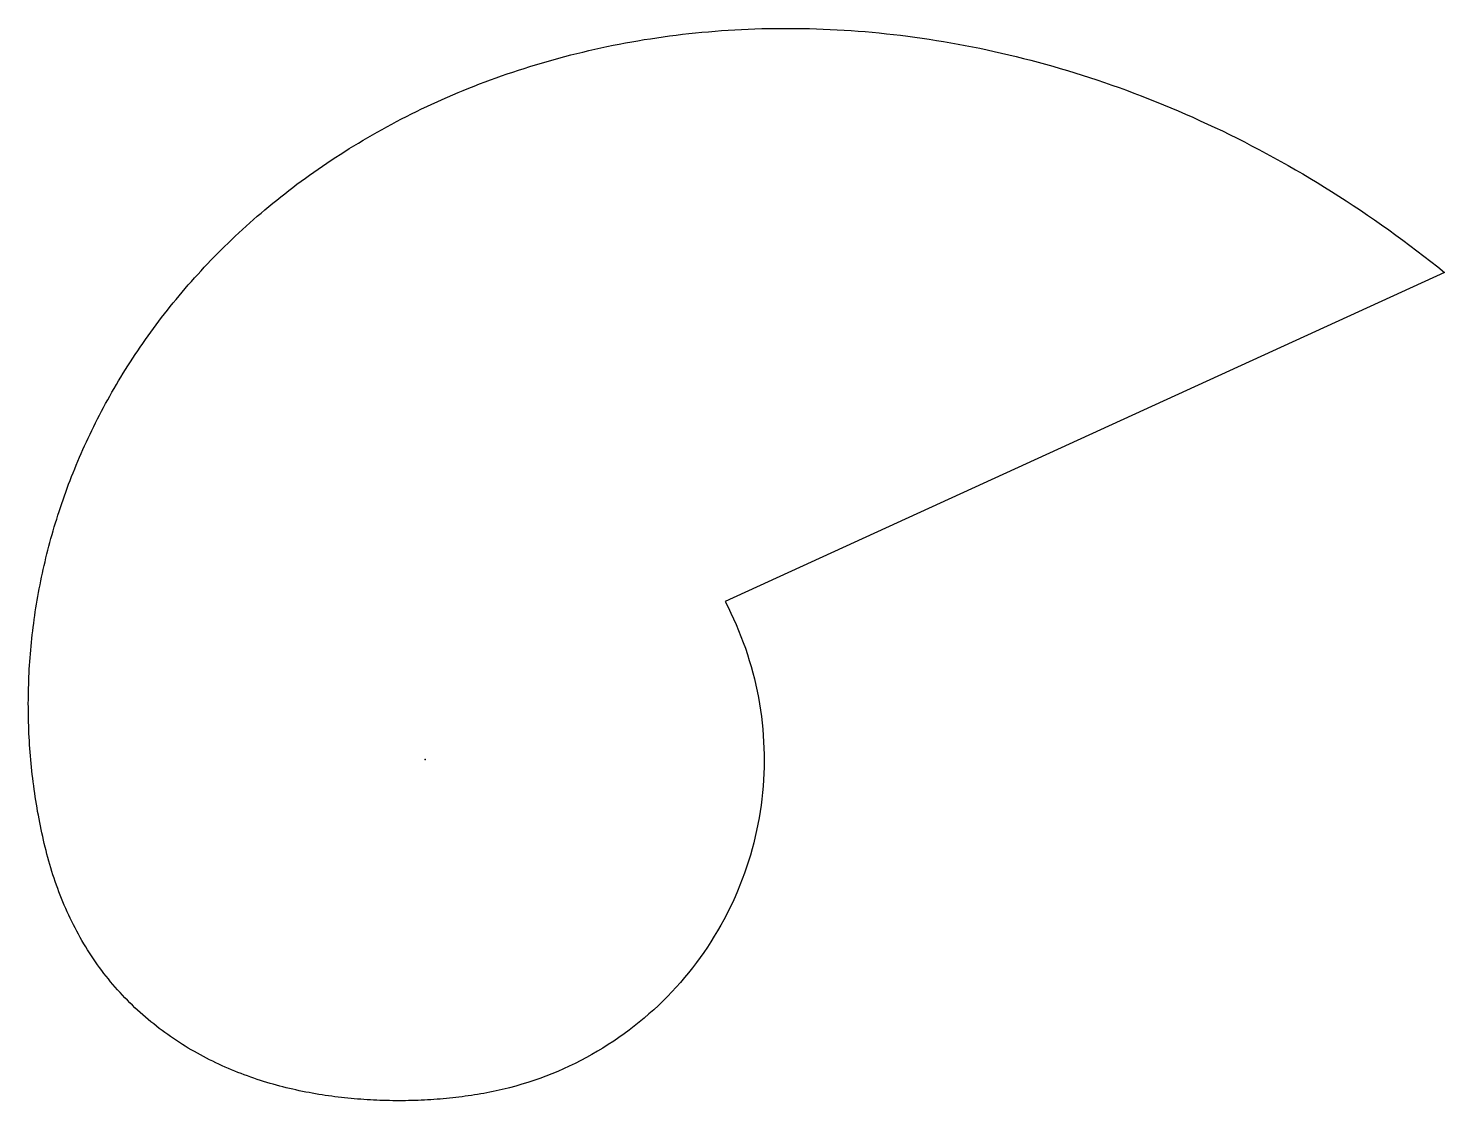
# Model space of a CAD drawing. Header units: millimetres. Extents: x -62 to 160, y -54 to 115.
import ezdxf

# ---------------------------------------------------------------- set-up
doc = ezdxf.new("R2010")
doc.units = ezdxf.units.MM

msp = doc.modelspace()

# ---------------------------------------------------------------- linework, layer by layer
at = {"layer": 'CENTROS'}
msp.add_point((0, 0), dxfattribs=at)
at = {"layer": 'LEVA'}
msp.add_lwpolyline([(-60.67, -9.33), (-60.78, -8.75), (-60.89, -8.17), (-60.99, -7.6), (-61.08, -7.02), (-61.18, -6.44), (-61.27, -5.86), (-61.35, -5.28), (-61.43, -4.7), (-61.51, -4.12), (-61.59, -3.53), (-61.66, -2.95), (-61.73, -2.37), (-61.79, -1.78), (-61.86, -1.2), (-61.91, -0.61), (-61.97, -0.03), (-62.02, 0.56), (-62.07, 1.14), (-62.11, 1.73), (-62.15, 2.32), (-62.19, 2.91), (-62.22, 3.5), (-62.25, 4.09), (-62.27, 4.68), (-62.3, 5.27), (-62.32, 5.86), (-62.33, 6.45), (-62.34, 7.05), (-62.35, 7.64), (-62.35, 8.23), (-62.36, 8.83), (-62.35, 9.42), (-62.35, 10.02), (-62.34, 10.61), (-62.32, 11.21), (-62.3, 11.81), (-62.28, 12.4), (-62.26, 13), (-62.23, 13.6), (-62.2, 14.2), (-62.16, 14.8), (-62.12, 15.39), (-62.08, 15.99), (-62.03, 16.6), (-61.98, 17.2), (-61.92, 17.8), (-61.86, 18.4), (-61.8, 19), (-61.74, 19.6), (-61.67, 20.21), (-61.59, 20.81), (-61.51, 21.41), (-61.43, 22.02), (-61.35, 22.62), (-61.26, 23.22), (-61.16, 23.83), (-61.07, 24.43), (-60.96, 25.04), (-60.86, 25.64), (-60.75, 26.25), (-60.64, 26.86), (-60.52, 27.46), (-60.4, 28.07), (-60.27, 28.68), (-60.14, 29.28), (-60.01, 29.89), (-59.87, 30.5), (-59.73, 31.1), (-59.59, 31.71), (-59.44, 32.32), (-59.28, 32.93), (-59.12, 33.54), (-58.96, 34.14), (-58.8, 34.75), (-58.63, 35.36), (-58.45, 35.97), (-58.27, 36.58), (-58.09, 37.19), (-57.9, 37.8), (-57.71, 38.4), (-57.51, 39.01), (-57.31, 39.62), (-57.11, 40.23), (-56.9, 40.84), (-56.69, 41.45), (-56.47, 42.05), (-56.25, 42.66), (-56.02, 43.27), (-55.79, 43.88), (-55.55, 44.48), (-55.31, 45.09), (-55.07, 45.7), (-54.82, 46.3), (-54.57, 46.91), (-54.31, 47.52), (-54.04, 48.12), (-53.78, 48.73), (-53.51, 49.33), (-53.23, 49.94), (-52.95, 50.54), (-52.66, 51.15), (-52.37, 51.75), (-52.08, 52.35), (-51.78, 52.95), (-51.47, 53.56), (-51.16, 54.16), (-50.85, 54.76), (-50.53, 55.36), (-50.21, 55.96), (-49.88, 56.56), (-49.54, 57.15), (-49.21, 57.75), (-48.86, 58.35), (-48.51, 58.94), (-48.16, 59.54), (-47.8, 60.13), (-47.44, 60.72), (-47.07, 61.32), (-46.7, 61.91), (-46.32, 62.5), (-45.94, 63.09), (-45.55, 63.68), (-45.16, 64.26), (-44.76, 64.85), (-44.36, 65.43), (-43.95, 66.02), (-43.54, 66.6), (-43.12, 67.18), (-42.7, 67.76), (-42.27, 68.34), (-41.83, 68.92), (-41.4, 69.49), (-40.95, 70.07), (-40.5, 70.64), (-40.05, 71.21), (-39.59, 71.78), (-39.12, 72.35), (-38.65, 72.92), (-38.18, 73.48), (-37.7, 74.04), (-37.21, 74.61), (-36.72, 75.17), (-36.22, 75.72), (-35.72, 76.28), (-35.21, 76.83), (-34.7, 77.39), (-34.18, 77.94), (-33.66, 78.49), (-33.13, 79.03), (-32.6, 79.58), (-32.06, 80.12), (-31.51, 80.66), (-30.96, 81.2), (-30.41, 81.73), (-29.85, 82.26), (-29.28, 82.79), (-28.71, 83.32), (-28.13, 83.85), (-27.55, 84.37), (-26.96, 84.89), (-26.37, 85.41), (-25.77, 85.92), (-25.16, 86.44), (-24.55, 86.95), (-23.93, 87.45), (-23.31, 87.96), (-22.69, 88.46), (-22.05, 88.96), (-21.42, 89.45), (-20.77, 89.95), (-20.13, 90.44), (-19.47, 90.92), (-18.81, 91.4), (-18.15, 91.88), (-17.48, 92.36), (-16.8, 92.83), (-16.12, 93.3), (-15.43, 93.77), (-14.74, 94.23), (-14.04, 94.69), (-13.34, 95.15), (-12.63, 95.6), (-11.91, 96.05), (-11.19, 96.49), (-10.47, 96.93), (-9.74, 97.37), (-9, 97.8), (-8.26, 98.23), (-7.51, 98.65), (-6.76, 99.07), (-6, 99.49), (-5.24, 99.9), (-4.47, 100.31), (-3.69, 100.71), (-2.91, 101.11), (-2.13, 101.51), (-1.34, 101.9), (-0.54, 102.28), (0.26, 102.66), (1.07, 103.04), (1.88, 103.41), (2.69, 103.78), (3.52, 104.14), (4.34, 104.5), (5.18, 104.85), (6.01, 105.2), (6.86, 105.54), (7.71, 105.88), (8.56, 106.21), (9.42, 106.54), (10.28, 106.86), (11.15, 107.18), (12.02, 107.49), (12.9, 107.79), (13.79, 108.09), (14.67, 108.39), (15.57, 108.67), (16.47, 108.96), (17.37, 109.23), (18.28, 109.51), (19.19, 109.77), (20.11, 110.03), (21.03, 110.28), (21.96, 110.53), (22.89, 110.77), (23.83, 111.01), (24.77, 111.24), (25.72, 111.46), (26.67, 111.68), (27.63, 111.89), (28.59, 112.09), (29.55, 112.29), (30.52, 112.48), (31.5, 112.66), (32.47, 112.84), (33.46, 113.01), (34.44, 113.18), (35.44, 113.33), (36.43, 113.48), (37.43, 113.63), (38.44, 113.76), (39.44, 113.89), (40.46, 114.02), (41.47, 114.13), (42.49, 114.24), (43.52, 114.34), (44.55, 114.43), (45.58, 114.52), (46.61, 114.6), (47.65, 114.67), (48.7, 114.73), (49.74, 114.79), (50.8, 114.84), (51.85, 114.88), (52.91, 114.91), (53.97, 114.94), (55.04, 114.95), (56.1, 114.96), (57.18, 114.96), (58.25, 114.96), (59.33, 114.94), (60.41, 114.92), (61.5, 114.89), (62.58, 114.85), (63.67, 114.8), (64.77, 114.75), (65.86, 114.68), (66.96, 114.61), (68.07, 114.53), (69.17, 114.44), (70.28, 114.34), (71.39, 114.24), (72.5, 114.12), (73.62, 114), (74.74, 113.87), (75.86, 113.72), (76.98, 113.58), (78.1, 113.42), (79.23, 113.25), (80.36, 113.07), (81.49, 112.89), (82.62, 112.69), (83.76, 112.49), (84.9, 112.28), (86.04, 112.05), (87.18, 111.82), (88.32, 111.58), (89.46, 111.33), (90.61, 111.07), (91.75, 110.81), (92.9, 110.53), (94.05, 110.24), (95.2, 109.94), (96.35, 109.64), (97.51, 109.32), (98.66, 109), (99.81, 108.66), (100.97, 108.32), (102.13, 107.97), (103.28, 107.6), (104.44, 107.23), (105.6, 106.85), (106.76, 106.45), (107.92, 106.05), (109.08, 105.64), (110.24, 105.22), (111.4, 104.78), (112.56, 104.34), (113.72, 103.89), (114.88, 103.43), (116.04, 102.95), (117.2, 102.47), (118.35, 101.98), (119.51, 101.48), (120.67, 100.97), (121.83, 100.44), (122.99, 99.91), (124.14, 99.37), (125.3, 98.82), (126.45, 98.25), (127.61, 97.68), (128.76, 97.1), (129.91, 96.5), (131.06, 95.9), (132.21, 95.29), (133.36, 94.66), (134.5, 94.03), (135.65, 93.38), (136.79, 92.73), (137.93, 92.06), (139.07, 91.38), (140.21, 90.7), (141.34, 90), (142.48, 89.29), (143.61, 88.58), (144.74, 87.85), (145.86, 87.11), (146.99, 86.36), (148.11, 85.6), (149.23, 84.83), (150.34, 84.05), (151.45, 83.26), (152.56, 82.46), (153.67, 81.65), (154.78, 80.83), (155.88, 80), (156.97, 79.16), (158.07, 78.3), (159.16, 77.44), (160.24, 76.57), (47.16, 24.82), (47.61, 23.93), (48.05, 23.03), (48.48, 22.12), (48.89, 21.21), (49.27, 20.28), (49.65, 19.35), (50, 18.42), (50.34, 17.48), (50.66, 16.53), (50.96, 15.57), (51.24, 14.61), (51.51, 13.65), (51.76, 12.68), (51.99, 11.7), (52.2, 10.72), (52.39, 9.74), (52.56, 8.76), (52.72, 7.77), (52.85, 6.77), (52.97, 5.78), (53.07, 4.78), (53.15, 3.79), (53.21, 2.79), (53.26, 1.79), (53.28, 0.79), (53.29, -0.21), (53.27, -1.22), (53.24, -2.22), (53.19, -3.22), (53.12, -4.21), (53.03, -5.21), (52.92, -6.21), (52.8, -7.2), (52.65, -8.19), (52.49, -9.18), (52.31, -10.16), (52.11, -11.14), (51.89, -12.12), (51.65, -13.09), (51.4, -14.06), (51.12, -15.02), (50.83, -15.98), (50.52, -16.93), (50.2, -17.88), (49.85, -18.82), (49.49, -19.75), (49.11, -20.68), (48.71, -21.6), (48.3, -22.51), (47.87, -23.41), (47.42, -24.31), (46.95, -25.2), (46.47, -26.07), (45.97, -26.94), (45.46, -27.8), (44.93, -28.65), (44.38, -29.49), (43.82, -30.32), (43.24, -31.13), (42.65, -31.94), (42.04, -32.74), (41.42, -33.52), (40.78, -34.29), (40.13, -35.05), (39.47, -35.8), (38.79, -36.54), (38.09, -37.26), (37.39, -37.97), (36.67, -38.66), (35.94, -39.35), (35.19, -40.01), (34.43, -40.67), (33.66, -41.31), (32.88, -41.93), (32.09, -42.54), (31.28, -43.14), (30.47, -43.72), (29.64, -44.28), (28.8, -44.83), (27.95, -45.37), (27.1, -45.88), (26.23, -46.38), (25.35, -46.87), (24.47, -47.34), (23.58, -47.79), (22.67, -48.22), (21.76, -48.64), (20.85, -49.04), (19.92, -49.42), (18.99, -49.79), (18.05, -50.14), (17.11, -50.47), (16.16, -50.78), (15.2, -51.07), (14.24, -51.35), (13.27, -51.61), (13.08, -51.66), (12.6, -51.78), (12.12, -51.89), (11.64, -52), (11.16, -52.11), (10.68, -52.21), (10.19, -52.31), (9.71, -52.4), (9.22, -52.49), (8.74, -52.58), (8.25, -52.66), (7.76, -52.74), (7.28, -52.81), (6.79, -52.89), (6.3, -52.95), (5.81, -53.02), (5.32, -53.08), (4.83, -53.14), (4.34, -53.19), (3.85, -53.24), (3.35, -53.29), (2.86, -53.34), (2.37, -53.38), (1.88, -53.42), (1.38, -53.45), (0.89, -53.49), (0.39, -53.52), (-0.1, -53.54), (-0.6, -53.56), (-1.1, -53.59), (-1.59, -53.6), (-2.09, -53.62), (-2.59, -53.63), (-3.09, -53.64), (-3.59, -53.64), (-4.08, -53.64), (-4.58, -53.64), (-5.08, -53.64), (-5.59, -53.63), (-6.09, -53.62), (-6.59, -53.61), (-7.09, -53.59), (-7.59, -53.57), (-8.1, -53.55), (-8.6, -53.52), (-9.1, -53.49), (-9.61, -53.46), (-10.11, -53.43), (-10.62, -53.39), (-11.12, -53.34), (-11.63, -53.3), (-12.14, -53.25), (-12.64, -53.2), (-13.15, -53.14), (-13.66, -53.08), (-14.17, -53.02), (-14.68, -52.95), (-15.19, -52.88), (-15.7, -52.81), (-16.2, -52.73), (-16.71, -52.65), (-17.22, -52.56), (-17.73, -52.47), (-18.24, -52.38), (-18.75, -52.28), (-19.27, -52.18), (-19.78, -52.07), (-20.29, -51.96), (-20.8, -51.84), (-21.31, -51.73), (-21.82, -51.6), (-22.33, -51.47), (-22.84, -51.34), (-23.35, -51.21), (-23.85, -51.06), (-24.36, -50.92), (-24.87, -50.77), (-25.38, -50.61), (-25.89, -50.45), (-26.39, -50.29), (-26.9, -50.12), (-27.4, -49.94), (-27.91, -49.76), (-28.41, -49.58), (-28.91, -49.39), (-29.41, -49.2), (-29.91, -49), (-30.41, -48.79), (-30.91, -48.58), (-31.4, -48.37), (-31.9, -48.14), (-32.39, -47.92), (-32.88, -47.69), (-33.37, -47.45), (-33.86, -47.21), (-34.34, -46.96), (-34.83, -46.71), (-35.31, -46.45), (-35.79, -46.19), (-36.26, -45.92), (-36.74, -45.65), (-37.21, -45.37), (-37.68, -45.08), (-38.15, -44.79), (-38.61, -44.49), (-39.07, -44.19), (-39.53, -43.89), (-39.99, -43.57), (-40.44, -43.26), (-40.89, -42.93), (-41.33, -42.6), (-41.78, -42.27), (-42.22, -41.93), (-42.65, -41.58), (-43.08, -41.23), (-43.51, -40.88), (-43.93, -40.52), (-44.35, -40.15), (-44.77, -39.78), (-45.18, -39.4), (-45.59, -39.02), (-45.99, -38.64), (-46.39, -38.24), (-46.79, -37.85), (-47.18, -37.45), (-47.56, -37.04), (-47.94, -36.63), (-48.32, -36.21), (-48.69, -35.79), (-49.05, -35.36), (-49.42, -34.93), (-49.77, -34.5), (-50.12, -34.06), (-50.47, -33.62), (-50.81, -33.17), (-51.15, -32.72), (-51.48, -32.26), (-51.8, -31.8), (-52.12, -31.33), (-52.43, -30.87), (-52.74, -30.39), (-53.04, -29.92), (-53.34, -29.44), (-53.63, -28.96), (-53.92, -28.47), (-54.2, -27.98), (-54.48, -27.48), (-54.75, -26.99), (-55.01, -26.49), (-55.27, -25.98), (-55.52, -25.48), (-55.77, -24.97), (-56.01, -24.46), (-56.24, -23.94), (-56.47, -23.43), (-56.7, -22.91), (-56.92, -22.38), (-57.13, -21.86), (-57.34, -21.33), (-57.54, -20.8), (-57.74, -20.27), (-57.93, -19.74), (-58.12, -19.2), (-58.3, -18.67), (-58.48, -18.13), (-58.65, -17.59), (-58.81, -17.05), (-58.98, -16.5), (-59.13, -15.96), (-59.28, -15.41), (-59.43, -14.86), (-59.57, -14.32), (-59.71, -13.77), (-59.85, -13.21), (-59.98, -12.66), (-60.1, -12.11), (-60.22, -11.55), (-60.34, -11), (-60.46, -10.44), (-60.57, -9.88)], close=True, dxfattribs=at)

doc.saveas('drawing.dxf')
